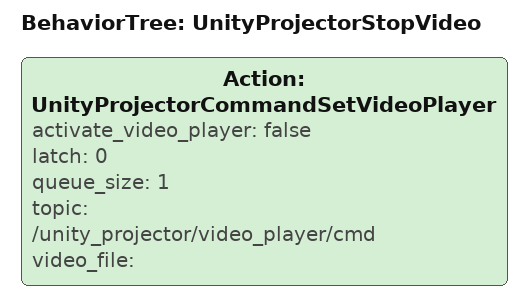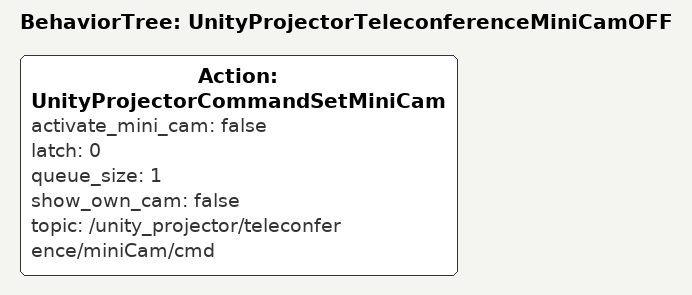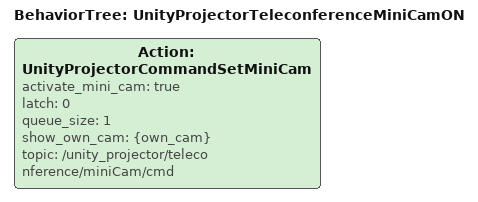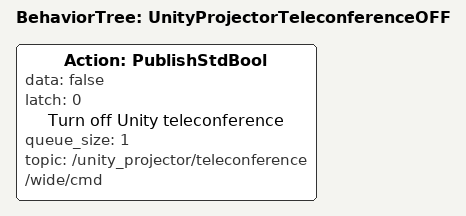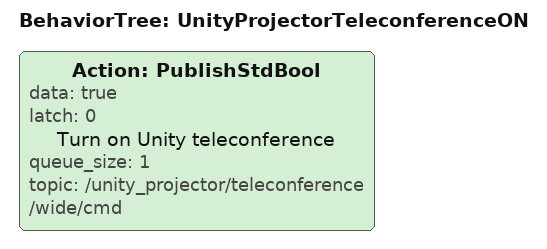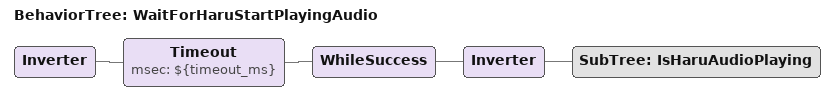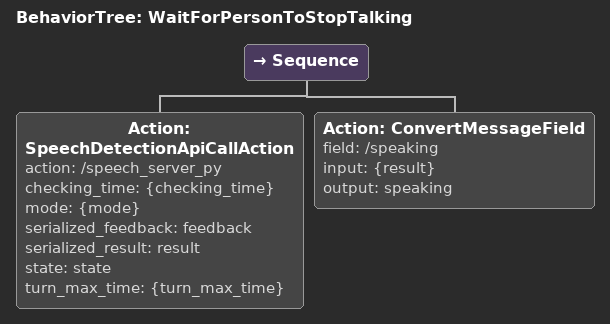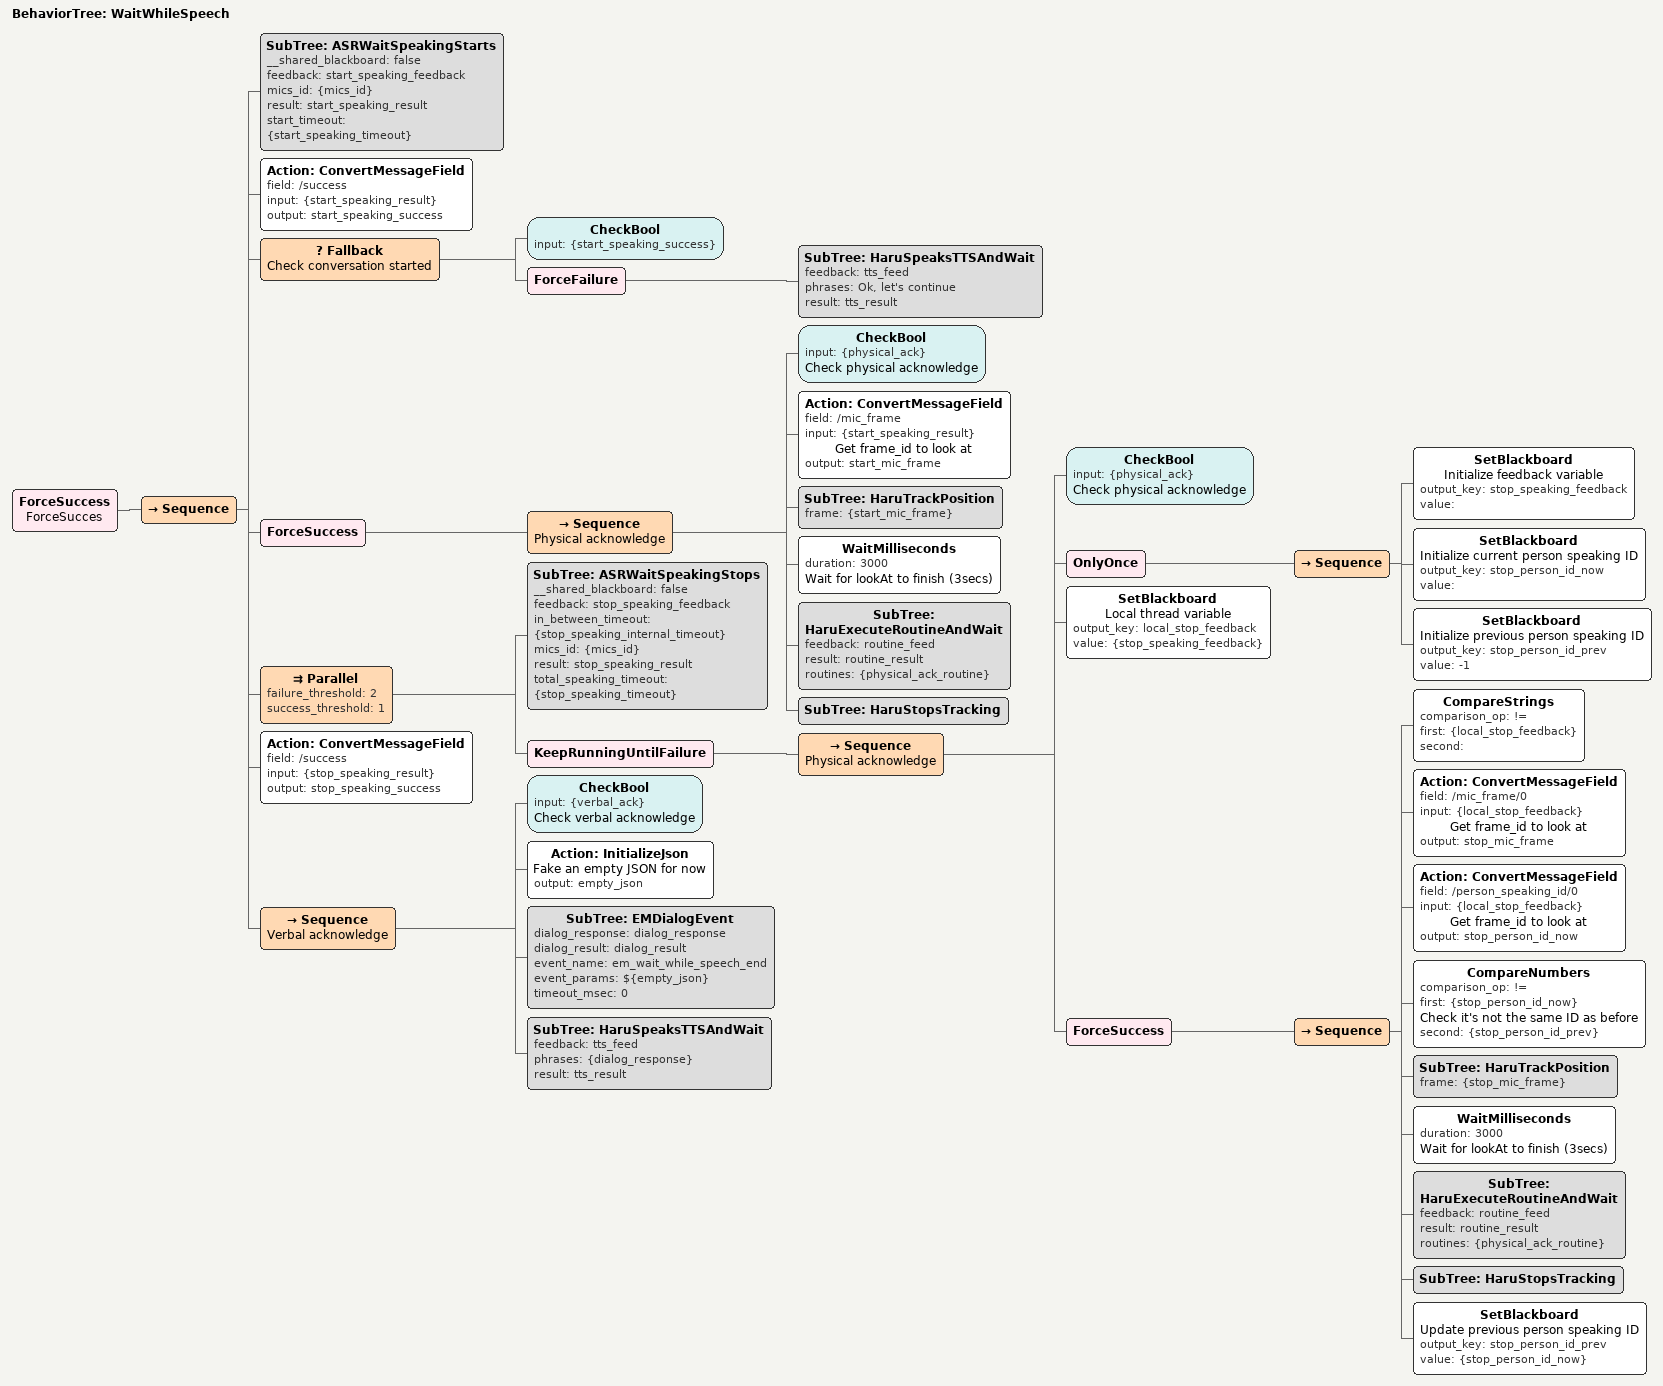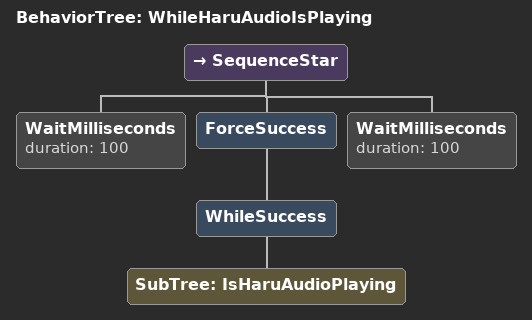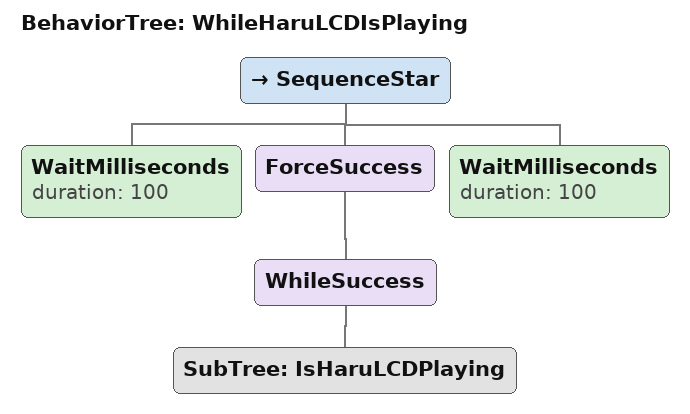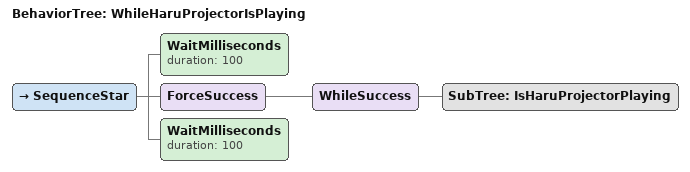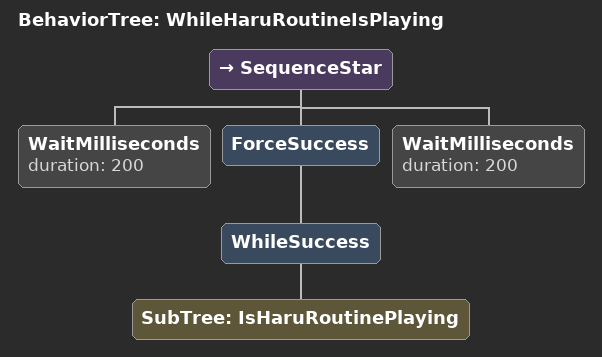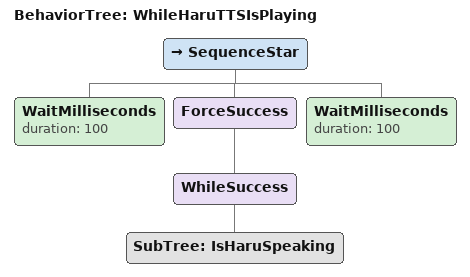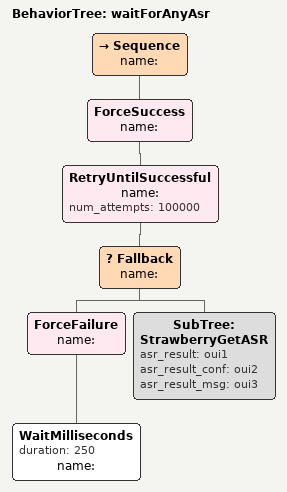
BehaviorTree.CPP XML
<BehaviorTree ID="UnityProjectorStopVideo">
    <Action ID="UnityProjectorCommandSetVideoPlayer" activate_video_player="false" latch="0" queue_size="1" topic="/unity_projector/video_player/cmd" video_file=""/>
</BehaviorTree>

<BehaviorTree ID="UnityProjectorTeleconferenceMiniCamOFF">
    <Action ID="UnityProjectorCommandSetMiniCam" activate_mini_cam="false" latch="0" queue_size="1" show_own_cam="false" topic="/unity_projector/teleconference/miniCam/cmd"/>
</BehaviorTree>

<BehaviorTree ID="UnityProjectorTeleconferenceMiniCamON">
    <Action ID="UnityProjectorCommandSetMiniCam" activate_mini_cam="true" latch="0" queue_size="1" show_own_cam="{own_cam}" topic="/unity_projector/teleconference/miniCam/cmd"/>
</BehaviorTree>

<BehaviorTree ID="UnityProjectorTeleconferenceOFF">
    <Action ID="PublishStdBool" data="false" latch="0" name="Turn off Unity teleconference" queue_size="1" topic="/unity_projector/teleconference/wide/cmd"/>
</BehaviorTree>

<BehaviorTree ID="UnityProjectorTeleconferenceON">
    <Action ID="PublishStdBool" data="true" latch="0" name="Turn on Unity teleconference" queue_size="1" topic="/unity_projector/teleconference/wide/cmd"/>
</BehaviorTree>

<BehaviorTree ID="WaitForHaruStartPlayingAudio">
    <Inverter>
        <Timeout msec="${timeout_ms}">
            <WhileSuccess>
                <Inverter>
                    <SubTree ID="IsHaruAudioPlaying"/>
                </Inverter>
            </WhileSuccess>
        </Timeout>
    </Inverter>
</BehaviorTree>

<BehaviorTree ID="WaitForPersonToStopTalking">
    <Sequence>
        <Action ID="SpeechDetectionApiCallAction" action="/speech_server_py" checking_time="{checking_time}" mode="{mode}" serialized_feedback="feedback" serialized_result="result" state="state" turn_max_time="{turn_max_time}"/>
        <Action ID="ConvertMessageField" field="/speaking" input="{result}" output="speaking"/>
    </Sequence>
</BehaviorTree>

<BehaviorTree ID="WaitWhileSpeech">
    <ForceSuccess name="ForceSucces">
        <Sequence>
            <SubTree ID="ASRWaitSpeakingStarts" __shared_blackboard="false" feedback="start_speaking_feedback" mics_id="{mics_id}" result="start_speaking_result" start_timeout="{start_speaking_timeout}"/>
            <Action ID="ConvertMessageField" field="/success" input="{start_speaking_result}" output="start_speaking_success"/>
            <Fallback name="Check conversation started">
                <CheckBool input="{start_speaking_success}"/>
                <ForceFailure>
                    <SubTree ID="HaruSpeaksTTSAndWait" feedback="tts_feed" phrases="Ok, let's continue" result="tts_result"/>
                </ForceFailure>
            </Fallback>
            <ForceSuccess>
                <Sequence name="Physical acknowledge">
                    <CheckBool input="{physical_ack}" name="Check physical acknowledge"/>
                    <Action ID="ConvertMessageField" field="/mic_frame" input="{start_speaking_result}" name="Get frame_id to look at" output="start_mic_frame"/>
                    <SubTree ID="HaruTrackPosition" frame="{start_mic_frame}"/>
                    <WaitMilliseconds duration="3000" name="Wait for lookAt to finish (3secs)"/>
                    <SubTree ID="HaruExecuteRoutineAndWait" feedback="routine_feed" result="routine_result" routines="{physical_ack_routine}"/>
                    <SubTree ID="HaruStopsTracking"/>
                </Sequence>
            </ForceSuccess>
            <Parallel failure_threshold="2" success_threshold="1">
                <SubTree ID="ASRWaitSpeakingStops" __shared_blackboard="false" feedback="stop_speaking_feedback" in_between_timeout="{stop_speaking_internal_timeout}" mics_id="{mics_id}" result="stop_speaking_result" total_speaking_timeout="{stop_speaking_timeout}"/>
                <KeepRunningUntilFailure>
                    <Sequence name="Physical acknowledge">
                        <CheckBool input="{physical_ack}" name="Check physical acknowledge"/>
                        <OnlyOnce>
                            <Sequence>
                                <SetBlackboard name="Initialize feedback variable" output_key="stop_speaking_feedback" value=""/>
                                <SetBlackboard name="Initialize current person speaking ID" output_key="stop_person_id_now" value=""/>
                                <SetBlackboard name="Initialize previous person speaking ID" output_key="stop_person_id_prev" value="-1"/>
                            </Sequence>
                        </OnlyOnce>
                        <SetBlackboard name="Local thread variable" output_key="local_stop_feedback" value="{stop_speaking_feedback}"/>
                        <ForceSuccess>
                            <Sequence>
                                <CompareStrings comparison_op="!=" first="{local_stop_feedback}" second=""/>
                                <Action ID="ConvertMessageField" field="/mic_frame/0" input="{local_stop_feedback}" name="Get frame_id to look at" output="stop_mic_frame"/>
                                <Action ID="ConvertMessageField" field="/person_speaking_id/0" input="{local_stop_feedback}" name="Get frame_id to look at" output="stop_person_id_now"/>
                                <CompareNumbers comparison_op="!=" first="{stop_person_id_now}" name="Check it's not the same ID as before" second="{stop_person_id_prev}"/>
                                <SubTree ID="HaruTrackPosition" frame="{stop_mic_frame}"/>
                                <WaitMilliseconds duration="3000" name="Wait for lookAt to finish (3secs)"/>
                                <SubTree ID="HaruExecuteRoutineAndWait" feedback="routine_feed" result="routine_result" routines="{physical_ack_routine}"/>
                                <SubTree ID="HaruStopsTracking"/>
                                <SetBlackboard name="Update previous person speaking ID" output_key="stop_person_id_prev" value="{stop_person_id_now}"/>
                            </Sequence>
                        </ForceSuccess>
                    </Sequence>
                </KeepRunningUntilFailure>
            </Parallel>
            <Action ID="ConvertMessageField" field="/success" input="{stop_speaking_result}" output="stop_speaking_success"/>
            <Sequence name="Verbal acknowledge">
                <CheckBool input="{verbal_ack}" name="Check verbal acknowledge"/>
                <Action ID="InitializeJson" name="Fake an empty JSON for now" output="empty_json"/>
                <SubTree ID="EMDialogEvent" dialog_response="dialog_response" dialog_result="dialog_result" event_name="em_wait_while_speech_end" event_params="${empty_json}" timeout_msec="0"/>
                <SubTree ID="HaruSpeaksTTSAndWait" feedback="tts_feed" phrases="{dialog_response}" result="tts_result"/>
            </Sequence>
        </Sequence>
    </ForceSuccess>
</BehaviorTree>

<BehaviorTree ID="WhileHaruAudioIsPlaying">
    <SequenceStar>
        <WaitMilliseconds duration="100"/>
        <ForceSuccess>
            <WhileSuccess>
                <SubTree ID="IsHaruAudioPlaying"/>
            </WhileSuccess>
        </ForceSuccess>
        <WaitMilliseconds duration="100"/>
    </SequenceStar>
</BehaviorTree>

<BehaviorTree ID="WhileHaruLCDIsPlaying">
    <SequenceStar>
        <WaitMilliseconds duration="100"/>
        <ForceSuccess>
            <WhileSuccess>
                <SubTree ID="IsHaruLCDPlaying"/>
            </WhileSuccess>
        </ForceSuccess>
        <WaitMilliseconds duration="100"/>
    </SequenceStar>
</BehaviorTree>

<BehaviorTree ID="WhileHaruProjectorIsPlaying">
    <SequenceStar>
        <WaitMilliseconds duration="100"/>
        <ForceSuccess>
            <WhileSuccess>
                <SubTree ID="IsHaruProjectorPlaying"/>
            </WhileSuccess>
        </ForceSuccess>
        <WaitMilliseconds duration="100"/>
    </SequenceStar>
</BehaviorTree>

<BehaviorTree ID="WhileHaruRoutineIsPlaying">
    <SequenceStar>
        <WaitMilliseconds duration="200"/>
        <ForceSuccess>
            <WhileSuccess>
                <SubTree ID="IsHaruRoutinePlaying"/>
            </WhileSuccess>
        </ForceSuccess>
        <WaitMilliseconds duration="200"/>
    </SequenceStar>
</BehaviorTree>

<BehaviorTree ID="WhileHaruTTSIsPlaying">
    <SequenceStar>
        <WaitMilliseconds duration="100"/>
        <ForceSuccess>
            <WhileSuccess>
                <SubTree ID="IsHaruSpeaking"/>
            </WhileSuccess>
        </ForceSuccess>
        <WaitMilliseconds duration="100"/>
    </SequenceStar>
</BehaviorTree>

<BehaviorTree ID="waitForAnyAsr">
    <Sequence name="">
        <ForceSuccess name="">
            <RetryUntilSuccessful name="" num_attempts="100000">
                <Fallback name="">
                    <ForceFailure name="">
                        <WaitMilliseconds duration="250" name=""/>
                    </ForceFailure>
                    <SubTree ID="StrawberryGetASR" asr_result="oui1" asr_result_conf="oui2" asr_result_msg="oui3"/>
                </Fallback>
            </RetryUntilSuccessful>
        </ForceSuccess>
    </Sequence>
</BehaviorTree>
